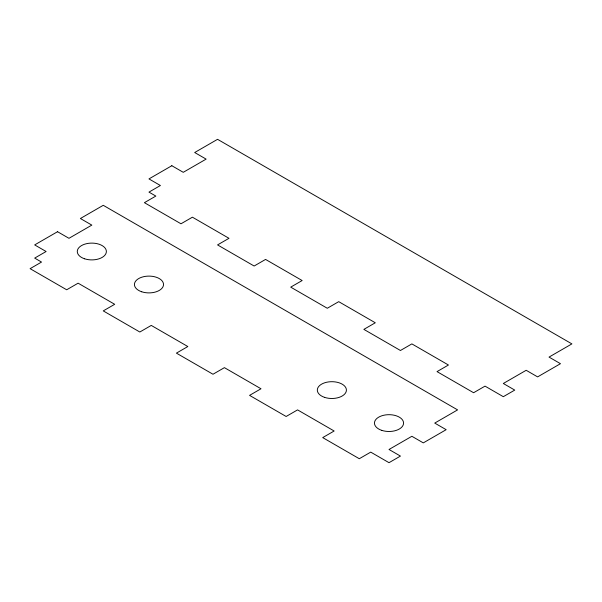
<?xml version="1.0" encoding="UTF-8"?>
<svg xmlns="http://www.w3.org/2000/svg" width="602" height="602" viewBox="0 0 602 602"><rect width="100%" height="100%" fill="white"/><g stroke="black" fill="none" stroke-linecap="round" stroke-linejoin="round"><path stroke-width="0.9" d="M57.536 231.71L34.675 244.909L46.106 251.508L34.675 258.107L41.53 262.066L30.1 268.665L66.679 289.78L78.109 283.181L114.689 304.296L103.258 310.895L139.83 332.018L151.26 325.419L187.839 346.534L176.409 353.133L212.988 374.248L224.418 367.649L260.997 388.772L249.567 395.371L286.138 416.486L297.569 409.887L334.148 431.002L322.717 437.601L359.296 458.724L370.727 452.125L389.012 462.682L400.443 456.083L389.012 449.483L411.873 436.284L423.304 442.884L446.165 429.685L434.734 423.086L457.595 409.887L103.258 205.312L80.397 218.511L91.828 225.11L68.967 238.309L57.536 231.71M171.833 165.716L148.972 178.914L160.403 185.514L148.972 192.113L155.835 196.071L144.405 202.671L180.984 223.786L192.414 217.187L228.986 238.309L217.555 244.909L254.134 266.024L265.565 259.424L302.144 280.54L290.713 287.139L327.292 308.262L338.723 301.662L375.294 322.777L363.864 329.377L400.443 350.492L411.873 343.892L448.452 365.015L437.022 371.615L473.601 392.73L485.031 386.13L503.317 396.688L514.748 390.088L503.317 383.489L526.178 370.29L537.609 376.89L560.47 363.691L549.039 357.091L571.9 343.892L217.555 139.318L194.694 152.517L206.125 159.116L183.264 172.315L171.833 165.716M324.591 397.365A14.546 8.398 0 0 0 346.413 390.088A14.546 8.398 0 0 0 324.591 382.819A14.546 8.398 0 0 0 324.591 397.365M141.703 291.774A14.546 8.398 0 0 0 163.526 284.505A14.546 8.398 0 0 0 141.703 277.229A14.546 8.398 0 0 0 141.703 291.774M84.551 258.777A14.546 8.398 0 0 0 106.373 251.508A14.546 8.398 0 0 0 84.551 244.231A14.546 8.398 0 0 0 84.551 258.777M381.743 430.362A14.546 8.398 0 0 0 403.566 423.086A14.546 8.398 0 0 0 381.743 415.809A14.546 8.398 0 0 0 381.743 430.362"/></g></svg>
